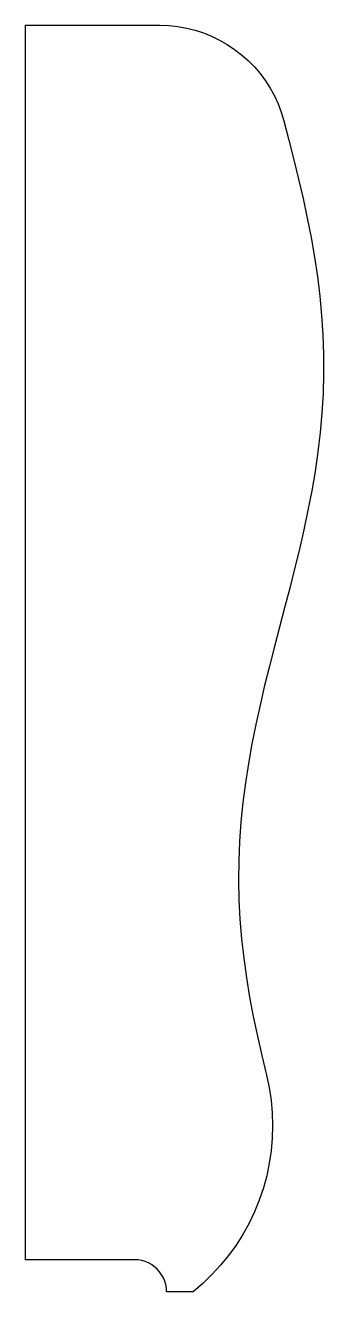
# Model space of a CAD drawing. Header units: inches. Extents: x 0 to 7, y -0.8 to 29.
import ezdxf

# ---------------------------------------------------------------- set-up
doc = ezdxf.new("R2010")
doc.units = ezdxf.units.IN

msp = doc.modelspace()

# ---------------------------------------------------------------- linework, layer by layer
msp.add_lwpolyline([(0, 0), (0, 29), (3.161, 29), (3.161, 29), (3.368, 28.993), (3.575, 28.971), (3.779, 28.936), (3.981, 28.886), (4.178, 28.822), (4.371, 28.745), (4.558, 28.655), (4.738, 28.552), (4.911, 28.436), (5.075, 28.309), (5.231, 28.172), (5.376, 28.023), (5.51, 27.865), (5.634, 27.698), (5.745, 27.523), (5.844, 27.341), (5.931, 27.152), (6.004, 26.957), (6.063, 26.758), (6.063, 26.758), (6.182, 26.301), (6.298, 25.843), (6.41, 25.386), (6.516, 24.928), (6.615, 24.471), (6.705, 24.013), (6.784, 23.555), (6.853, 23.098), (6.909, 22.64), (6.952, 22.183), (6.982, 21.725), (6.998, 21.268), (6.999, 20.81), (6.986, 20.353), (6.958, 19.895), (6.917, 19.437), (6.863, 18.98), (6.797, 18.522), (6.719, 18.065), (6.631, 17.607), (6.534, 17.15), (6.429, 16.692), (6.318, 16.235), (6.202, 15.777), (6.084, 15.319), (5.964, 14.862), (5.845, 14.404), (5.728, 13.947), (5.615, 13.489), (5.507, 13.032), (5.407, 12.574), (5.315, 12.117), (5.233, 11.659), (5.162, 11.201), (5.102, 10.744), (5.056, 10.286), (5.023, 9.829), (5.005, 9.371), (5, 8.914), (5.01, 8.456), (5.034, 7.999), (5.072, 7.541), (5.123, 7.083), (5.187, 6.626), (5.262, 6.168), (5.348, 5.711), (5.444, 5.253), (5.547, 4.796), (5.657, 4.338), (5.657, 4.338), (5.719, 4.046), (5.764, 3.751), (5.792, 3.454), (5.801, 3.156), (5.793, 2.858), (5.767, 2.561), (5.724, 2.266), (5.662, 1.974), (5.584, 1.686), (5.488, 1.403), (5.376, 1.127), (5.248, 0.857), (5.103, 0.596), (4.944, 0.344), (4.769, 0.102), (4.581, -0.129), (4.379, -0.349), (4.164, -0.556), (3.938, -0.75), (3.312, -0.75), (3.312, -0.75), (3.308, -0.666), (3.294, -0.583), (3.27, -0.502), (3.238, -0.425), (3.198, -0.351), (3.149, -0.282), (3.093, -0.22), (3.03, -0.164), (2.962, -0.115), (2.888, -0.074), (2.81, -0.042), (2.729, -0.019), (2.646, -0.005), (2.562, 0), (0, 0)], close=True)

doc.saveas('drawing.dxf')
